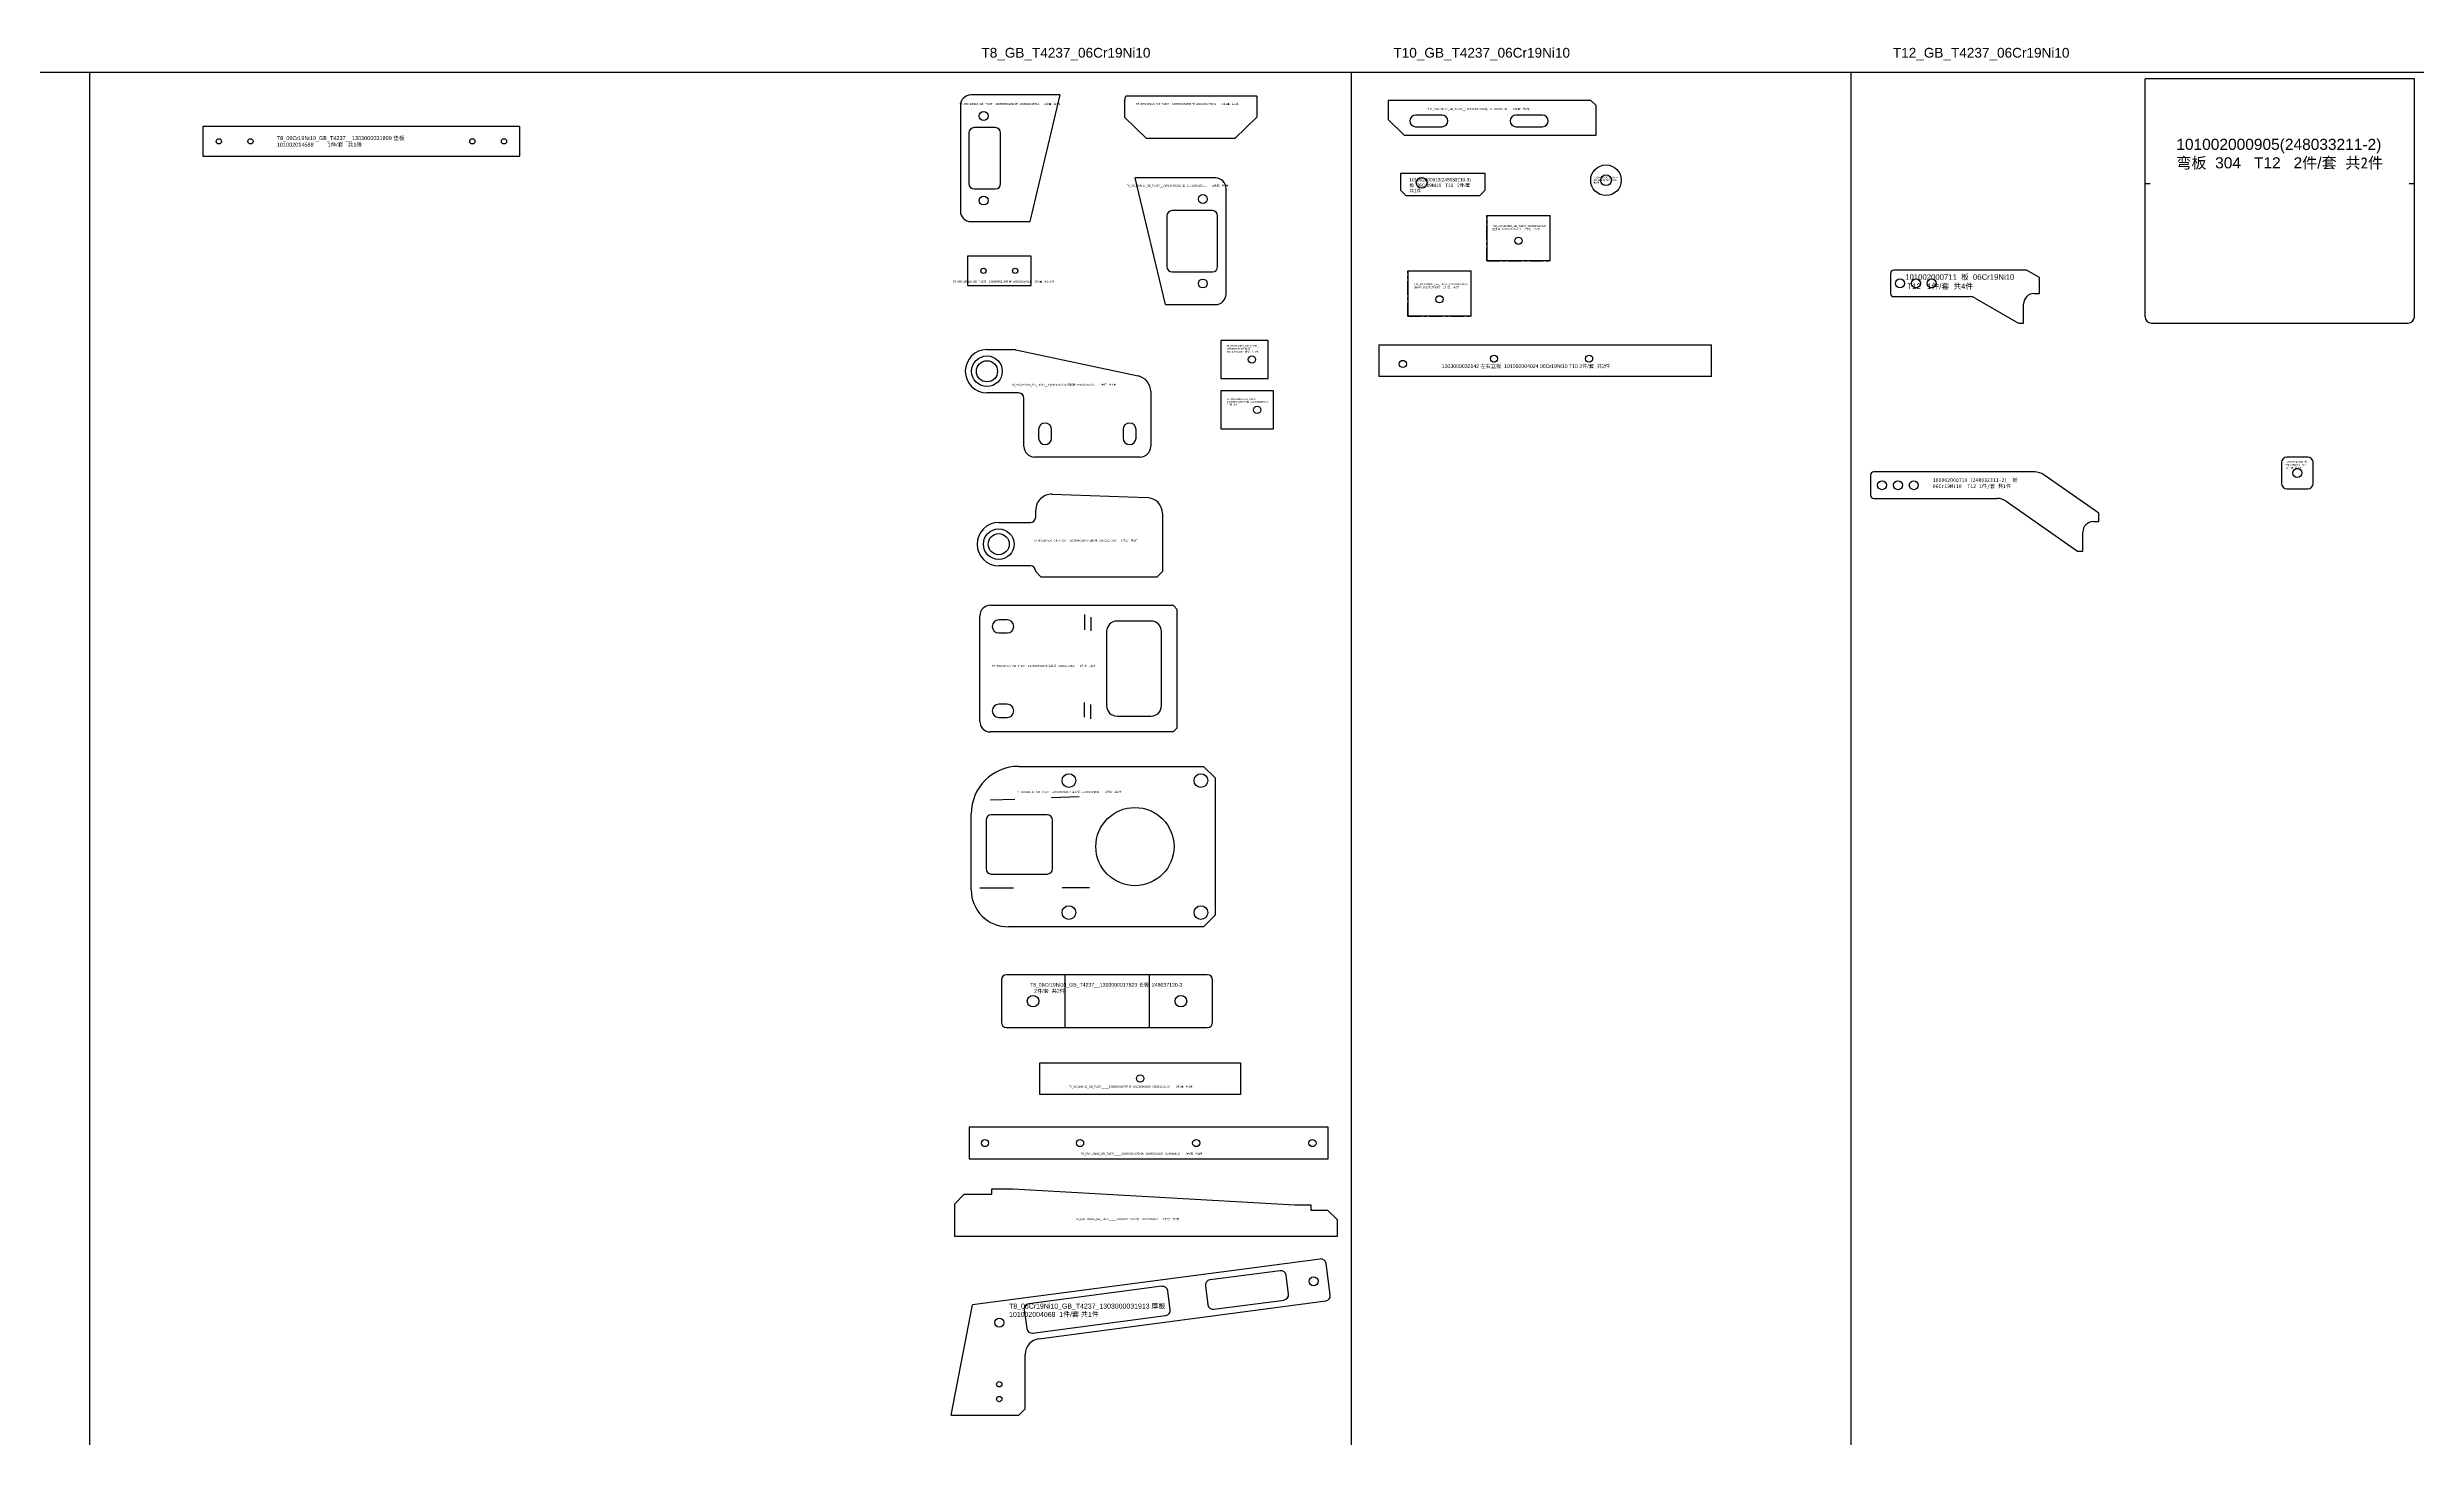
# Model space of a CAD drawing. Extents: x -15495 to 21573, y -5484 to 3275.
# Drawn here: x 12521 to 14764, y 1297 to 2613 of the extents above; entities that cross this region are included whole.
import ezdxf

# ---------------------------------------------------------------- set-up
doc = ezdxf.new("R2010")
doc.units = 0
doc.header["$MEASUREMENT"] = 0
doc.linetypes.add('CENTERX2', pattern=[20.32, 12.7, -2.54, 2.54, -2.54])
doc.layers.get('0').update_dxf_attribs({"linetype": 'CONTINUOUS'})
doc.layers.add('标注层', color=1, linetype='CONTINUOUS')
doc.layers.add('粗实线', color=7, linetype='CONTINUOUS')
doc.styles.get("Standard").update_dxf_attribs({"font": 'arial.ttf'})
doc.styles.add('文字', font='')
doc.styles.get('文字').set_extended_font_data('宋体')

# ---------------------------------------------------------------- blocks, each defined once
blk = doc.blocks.new('1303000031923_垫板_101002004')
at = {"color": 7, "linetype": 'CONTINUOUS'}
for p, q in [((22.5, 18), (-22.5, 18)), ((-22.5, 18), (-22.5, -18)), ((22.5, -18), (22.5, 18)), ((-22.5, -18), (22.5, -18))]:
    blk.add_line(p, q, dxfattribs=at)
blk.add_circle((7, -0.1), 3.4, dxfattribs=at)
at = {"color": 3, "insert": (-17.2, 13.6), "char_height": 1.68, "width": 34.712, "attachment_point": 1}
blk.add_mtext('T8_06Cr19Ni10_GB_T4237_\\P1303000031923 {\\fSimSun|b0|i0|c134|p2;垫板 }101002004066 1{\\fSimSun|b0|i0|c134|p2;件}/{\\fSimSun|b0|i0|c134|p2;套 共1件}', dxfattribs=at)
blk = doc.blocks.new('1303000031913_厚板_101002004')
at = {"color": 7, "linetype": 'CONTINUOUS'}
for p, q in [((961779.1, 1289525.2), (961450, 1289481.8)), ((961741.2, 1289514.2), (961674.8, 1289505.4)), ((961749.2, 1289492), (961746.8, 1289509.9)), ((961788.6, 1289491.2), (961784.7, 1289520.9)), ((961429.8, 1289377.5), (961450, 1289481.8)), ((961629.2, 1289499.4), (961503.3, 1289482.8)), ((961512.8, 1289449.7), (961784.3, 1289485.6)), ((961637.1, 1289477.2), (961634.8, 1289495.1)), ((961670.5, 1289499.8), (961672.8, 1289482)), ((961678.4, 1289477.7), (961744.9, 1289486.4)), ((961499, 1289477.2), (961501.3, 1289459.3)), ((961506.9, 1289455), (961632.8, 1289471.6)), ((961499.8, 1289383.5), (961499.8, 1289434.9)), ((961429.8, 1289377.5), (961493.8, 1289377.5)), ((961429.8, 1289377.5), (961493.8, 1289377.5)), ((961493.8, 1289377.5), (961499.8, 1289383.5))]:
    blk.add_line(p, q, dxfattribs=at)
for centre, radius in [((961772.8, 1289504.2), 4.25), ((961475.4, 1289465), 4.25), ((961475.3, 1289406.6), 2.5), ((961475.3, 1289392.6), 2.5)]:
    blk.add_circle(centre, radius, dxfattribs=at)
for centre, radius, start, end in [((961675.4, 1289500.5), 5, 97.5166, 187.5166), ((961741.9, 1289509.2), 5, 7.5166, 97.5166), ((961779.7, 1289520.3), 5, 7.5166, 97.5166), ((961503.9, 1289477.8), 5, 97.5166, 187.5166), ((961629.8, 1289494.4), 5, 7.5166, 97.5166), ((961677.8, 1289482.6), 5, 187.5166, 277.5166), ((961744.2, 1289491.4), 5, 277.5166, 7.5166), ((961783.7, 1289490.5), 5, 277.5166, 7.5166), ((961506.3, 1289460), 5, 187.5166, 277.5166), ((961632.2, 1289476.6), 5, 277.5166, 7.5166), ((961514.8, 1289434.9), 15, 97.5166, 180)]:
    blk.add_arc(centre, radius, start, end, dxfattribs=at)
at = {"color": 3, "insert": (961484.6, 1289483), "char_height": 4.704, "width": 154.784, "attachment_point": 1}
blk.add_mtext('T8_06Cr19Ni10_GB_T4237_1303000031913 {\\fSimSun|b0|i0|c134|p54;厚板 }101002004068  1{\\fSimSun|b0|i0|c134|p54;件}/{\\fSimSun|b0|i0|c134|p54;套} {\\fSimSun|b0|i0|c134|p54;共1件}', dxfattribs=at)
blk = doc.blocks.new('1303000031910_垫板_101002004')
at = {"color": 7, "linetype": 'CONTINUOUS'}
for p, q in [((-25, 18), (-25, -18)), ((25, 18), (-25, 18)), ((25, -18), (25, 18)), ((-25, -18), (25, -18))]:
    blk.add_line(p, q, dxfattribs=at)
blk.add_circle((9.5, 0), 3.4, dxfattribs=at)
at = {"color": 3, "insert": (-19.2, 11), "char_height": 1.575, "width": 40.323, "attachment_point": 1}
blk.add_mtext('T8_06Cr19Ni10_GB_T4237_\\P1303000031910 {\\fSimSun|b0|i0|c134|p2;垫板 }101002004062 1{\\fSimSun|b0|i0|c134|p2;件}/{\\fSimSun|b0|i0|c134|p2;套 共1件}', dxfattribs=at)
blk = doc.blocks.new('DWG合并20101002000913_248033')
at = {"color": 7, "linetype": 'CONTINUOUS'}
for p, q in [((17866.4, 2533.5), (17866.4, 2517.5)), ((17946.4, 2533.5), (17866.4, 2533.5)), ((17866.4, 2517.5), (17871.4, 2512.5)), ((17871.4, 2512.5), (17941.4, 2512.5)), ((17941.4, 2512.5), (17946.4, 2517.5)), ((17946.4, 2517.5), (17946.4, 2533.5))]:
    blk.add_line(p, q, dxfattribs=at)
blk.add_circle((17886.4, 2524.5), 5.1, dxfattribs=at)
at = {"color": 3, "insert": (17874.7, 2529.1), "char_height": 3.15, "width": 62.502, "attachment_point": 1}
blk.add_mtext('101002000913(248033210-3)    {\\fSimSun|b0|i0|c134|p54;板}  06Cr19Ni10   T10   2{\\fSimSun|b0|i0|c134|p54;件}/{\\fSimSun|b0|i0|c134|p54;套}  {\\fSimSun|b0|i0|c134|p54;共2件}', dxfattribs=at)
blk = doc.blocks.new('DWG合并49101002003390_螺纹块块_0')
at = {"color": 7, "linetype": 'CONTINUOUS'}
for radius in [14.5, 5.1]:
    blk.add_circle((52864.4, 18171), radius, dxfattribs=at)
at = {"color": 3, "insert": (52852.5, 18174.3), "char_height": 1.47, "width": 23.761, "attachment_point": 1}
blk.add_mtext('101002003390  {\\fSimSun|b0|i0|c134|p54;螺纹块块}  06Cr19Ni10 T10  1{\\fSimSun|b0|i0|c134|p54;件}/{\\fSimSun|b0|i0|c134|p54;套}  {\\fSimSun|b0|i0|c134|p54;共2件}', dxfattribs=at)
blk = doc.blocks.new('DWG合并20101002000711_板_06CR')
at = {"color": 7, "linetype": 'CONTINUOUS'}
for p, q in [((51626.7, 2117.7), (51626.7, 2098.7)), ((51755.5, 2120.7), (51629.7, 2120.7)), ((51767.7, 2113.7), (51755.5, 2120.7)), ((51767.7, 2098.7), (51767.7, 2113.7)), ((51629.7, 2095.7), (51701.7, 2095.7)), ((51706.7, 2094.4), (51747.7, 2070.7)), ((51752.7, 2070.7), (51752.7, 2088.7)), ((51762.7, 2098.7), (51767.7, 2098.7)), ((51747.7, 2070.7), (51752.7, 2070.7))]:
    blk.add_line(p, q, dxfattribs=at)
for centre in [(51635.7, 2108.2), (51650.7, 2108.2), (51665.7, 2108.2)]:
    blk.add_circle(centre, 4.25, dxfattribs=at)
for centre, radius, start, end in [((51629.7, 2117.7), 3, 90, 180), ((51629.7, 2098.7), 3, 180, 270), ((51701.7, 2085.7), 10, 60, 90), ((51762.7, 2088.7), 10, 90, 180)]:
    blk.add_arc(centre, radius, start, end, dxfattribs=at)
at = {"color": 3, "insert": (51640.6, 2116.9), "char_height": 5.25, "width": 105.019, "attachment_point": 1}
blk.add_mtext('101002000711{\\fSimSun|b0|i0|c134|p54; 板 }06Cr19Ni10   T12   1{\\fSimSun|b0|i0|c134|p54;件}/{\\fSimSun|b0|i0|c134|p54;套}  {\\fSimSun|b0|i0|c134|p54;共4件}', dxfattribs=at)
blk = doc.blocks.new('DWG合并49101002000905_248033')
at = {"color": 7, "linetype": 'CONTINUOUS'}
for p, q in [((4316.6, 12015.6), (4061.6, 12015.6)), ((4061.6, 11790.2), (4061.6, 12015.6)), ((4316.6, 11790.2), (4316.6, 12015.6)), ((4067.6, 11784.2), (4310.6, 11784.2))]:
    blk.add_line(p, q, dxfattribs=at)
at = {"color": 6, "linetype": 'CENTERX2'}
for p, q in [((4061.6, 11916.4), (4066.6, 11916.4)), ((4311.6, 11916.4), (4316.6, 11916.4))]:
    blk.add_line(p, q, dxfattribs=at)
at = {"color": 7, "linetype": 'CONTINUOUS'}
for centre, start, end in [((4067.6, 11790.2), 180, 270), ((4310.6, 11790.2), 270, 0)]:
    blk.add_arc(centre, 6, start, end, dxfattribs=at)
at = {"color": 3, "insert": (4091.2, 11958.7), "char_height": 10.5, "width": 207.588, "attachment_point": 1}
blk.add_mtext('101002000905(248033211-2)    {\\fSimSun|b0|i0|c134|p2;弯板}  304   T12   2{\\fSimSun|b0|i0|c134|p2;件}/{\\fSimSun|b0|i0|c134|p2;套}  {\\fSimSun|b0|i0|c134|p2;共2件}', dxfattribs=at)
blk = doc.blocks.new('DWG合并134101002007368_板_06C')
at = {"color": 7, "linetype": 'CONTINUOUS'}
for p, q in [((32768.8, 7268.2), (32748.8, 7268.2)), ((32743.8, 7263.2), (32743.8, 7243.2)), ((32773.8, 7243.2), (32773.8, 7263.2)), ((32748.8, 7238.2), (32768.8, 7238.2))]:
    blk.add_line(p, q, dxfattribs=at)
blk.add_circle((32758.8, 7253.2), 4.25, dxfattribs=at)
for centre, start, end in [((32748.8, 7263.2), 90, 180), ((32768.8, 7263.2), 0, 90), ((32748.8, 7243.2), 180, 270), ((32768.8, 7243.2), 270, 0)]:
    blk.add_arc(centre, 5, start, end, dxfattribs=at)
at = {"layer": '标注层', "color": 3, "insert": (32747.7, 7264.7), "char_height": 1.75, "width": 18.781, "attachment_point": 1, "style": '文字'}
blk.add_mtext('101002007368 板  06Cr19Ni10 T12 1件/套 共1件', dxfattribs=at)
blk = doc.blocks.new('101002000719_248032311-2__')
at = {"color": 7, "linetype": 'CONTINUOUS'}
for p, q in [((32922.9, 7305.5), (32922.9, 7286.5)), ((33078.4, 7308.5), (32925.9, 7308.5)), ((33138.9, 7269.5), (33087, 7305.8)), ((32925.9, 7283.5), (33042.7, 7283.5)), ((33051.3, 7280.8), (33118.9, 7233.5)), ((33138.9, 7261.5), (33138.9, 7269.5)), ((33123.9, 7233.5), (33123.9, 7251.5)), ((33133.9, 7261.5), (33138.9, 7261.5)), ((33118.9, 7233.5), (33123.9, 7233.5))]:
    blk.add_line(p, q, dxfattribs=at)
for centre in [(32933.9, 7296), (32948.9, 7296), (32963.9, 7296)]:
    blk.add_circle(centre, 4.25, dxfattribs=at)
for centre, radius, start, end in [((32925.9, 7305.5), 3, 90, 180), ((33078.4, 7293.5), 15, 55, 90), ((32925.9, 7286.5), 3, 180, 270), ((33042.7, 7268.5), 15, 55, 90), ((33133.9, 7251.5), 10, 90, 180)]:
    blk.add_arc(centre, radius, start, end, dxfattribs=at)
at = {"layer": '标注层', "color": 3, "insert": (32981.8, 7302.6), "char_height": 3.5, "width": 77.626, "attachment_point": 1, "style": '文字'}
blk.add_mtext('101002000719（248032311-2） 板  06Cr19Ni10  T12 1件/套 共1件', dxfattribs=at)
blk = doc.blocks.new('1303000020267_连接块_10100200_v2')
at = {"color": 7, "linetype": 'CONTINUOUS'}
for p, q in [((7606.3, 1796.6), (7606.3, 1753.6)), ((7606.3, 1796.6), (7666.3, 1796.6)), ((7606.3, 1796.6), (7606.3, 1753.6)), ((7606.3, 1796.6), (7666.3, 1796.6)), ((7666.3, 1753.6), (7666.3, 1796.6)), ((7666.3, 1753.6), (7666.3, 1796.6)), ((7666.3, 1753.6), (7606.3, 1753.6)), ((7666.3, 1753.6), (7606.3, 1753.6))]:
    blk.add_line(p, q, dxfattribs=at)
at = {"color": 7, "linetype": 'CENTERX2'}
for p, q in [((7606.3, 1796.6), (7666.3, 1796.6)), ((7606.3, 1753.6), (7606.3, 1796.6)), ((7666.3, 1753.6), (7666.3, 1796.6)), ((7606.3, 1753.6), (7666.3, 1753.6))]:
    blk.add_line(p, q, dxfattribs=at)
at = {"color": 7, "linetype": 'CONTINUOUS'}
blk.add_circle((7636.3, 1772.6), 3.4, dxfattribs=at)
blk.add_circle((7636.3, 1772.6), 3.4, dxfattribs=at)
at = {"color": 3, "insert": (7611.4, 1787.4), "char_height": 1.76, "width": 51.855, "attachment_point": 1}
blk.add_mtext('T10_06Cr19Ni10_GB_T4237_1303000020267 {\\fSimSun|b0|i0|c134|p2;连接块 }101002003937-1    2{\\fSimSun|b0|i0|c134|p2;件}/{\\fSimSun|b0|i0|c134|p2;套}   {\\fSimSun|b0|i0|c134|p2;共}2{\\fSimSun|b0|i0|c134|p2;件}', dxfattribs=at)
blk = doc.blocks.new('1303000020274_连接块_10100200_v2')
at = {"color": 7, "linetype": 'CONTINUOUS'}
for p, q in [((7615.9, 1658), (7615.9, 1615)), ((7615.9, 1658), (7675.9, 1658)), ((7615.9, 1658), (7615.9, 1615)), ((7615.9, 1658), (7675.9, 1658)), ((7675.9, 1615), (7675.9, 1658)), ((7675.9, 1615), (7675.9, 1658)), ((7675.9, 1615), (7615.9, 1615)), ((7675.9, 1615), (7615.9, 1615))]:
    blk.add_line(p, q, dxfattribs=at)
at = {"color": 7, "linetype": 'CENTERX2'}
for p, q in [((7615.9, 1658), (7675.9, 1658)), ((7615.9, 1615), (7615.9, 1658)), ((7675.9, 1615), (7675.9, 1658)), ((7615.9, 1615), (7675.9, 1615))]:
    blk.add_line(p, q, dxfattribs=at)
at = {"color": 7, "linetype": 'CONTINUOUS'}
blk.add_circle((7645.9, 1631), 3.4, dxfattribs=at)
blk.add_circle((7645.9, 1631), 3.4, dxfattribs=at)
at = {"color": 3, "insert": (7621.6, 1646.2), "char_height": 1.76, "width": 51.407, "attachment_point": 1}
blk.add_mtext('T10_06Cr19Ni10_GB_T4237_1303000020274 {\\fSimSun|b0|i0|c134|p2;连接块 }101002003937    2{\\fSimSun|b0|i0|c134|p2;件}/{\\fSimSun|b0|i0|c134|p2;套}   {\\fSimSun|b0|i0|c134|p2;共}2{\\fSimSun|b0|i0|c134|p2;件}', dxfattribs=at)
blk = doc.blocks.new('1303000032142_左右立板_1010020')
at = {"color": 7, "linetype": 'CONTINUOUS'}
for p, q in [((-157.5, 15), (-157.5, -15)), ((-157.5, 15), (157.5, 15)), ((157.5, -15), (157.5, 15)), ((157.5, -15), (-157.5, -15))]:
    blk.add_line(p, q, dxfattribs=at)
for centre in [(-134.8, -3), (-48.5, 2), (41.5, 2)]:
    blk.add_circle(centre, 3.4, dxfattribs=at)
at = {"color": 3, "insert": (-98, -3.3), "char_height": 3.5, "width": 186.758, "attachment_point": 1}
blk.add_mtext('1303000032142 {\\fSimSun|b0|i0|c134|p2;左右立板 }101002004024 06Cr19Ni10 T10 2{\\fSimSun|b0|i0|c134|p2;件}/{\\fSimSun|b0|i0|c134|p2;套 共}2{\\fSimSun|b0|i0|c134|p2;件}', dxfattribs=at)

msp = doc.modelspace()

# ---------------------------------------------------------------- linework, layer by layer
at = {"color": 1}
for p, q in [((-15495.45919, 2589.60046), (21572.91335, 2589.60046)), ((12560.83659, 2589.60046), (12560.83659, 12.09801)), ((13755.18939, 2589.60046), (13755.18939, 12.09801)), ((14228.01641, 2589.60046), (14228.01641, 12.09801))]:
    msp.add_line(p, q, dxfattribs=at)
at = {"color": 7, "linetype": 'CONTINUOUS'}
for p, q in [((13982.13203, 2563.01049), (13790.13203, 2563.01049)), ((13790.13203, 2563.01049), (13790.13203, 2545.01049)), ((13987.13203, 2558.01049), (13982.13203, 2563.01049)), ((13987.13203, 2530.01049), (13987.13203, 2558.01049)), ((13790.13203, 2545.01049), (13805.13203, 2530.01049)), ((13841.13203, 2549.01049), (13816.13203, 2549.01049)), ((13816.13203, 2538.01049), (13841.13203, 2538.01049)), ((13936.13203, 2549.01049), (13911.13203, 2549.01049)), ((13911.13203, 2538.01049), (13936.13203, 2538.01049)), ((13805.13203, 2530.01049), (13987.13203, 2530.01049)), ((13460.33269, 1651.70729), (13650.33269, 1651.70729)), ((13460.33269, 1621.70729), (13460.33269, 1651.70729)), ((13650.33269, 1651.70729), (13650.33269, 1621.70729)), ((13650.33269, 1621.70729), (13460.33269, 1621.70729)), ((13733.43664, 1590.63328), (13393.43664, 1590.63328)), ((13393.43664, 1590.63328), (13393.43664, 1560.63328)), ((13733.43664, 1560.63328), (13733.43664, 1590.63328)), ((13393.43664, 1560.63328), (13733.43664, 1560.63328)), ((13388.82119, 1527.20051), (13379.82119, 1518.20051)), ((13388.82119, 1527.20051), (13414.82119, 1527.20051)), ((13414.82119, 1527.20051), (13414.82119, 1532.20051)), ((13414.82119, 1532.20051), (13434.82119, 1532.20051)), ((13434.82119, 1532.20051), (13701.82119, 1517.20051)), ((13379.82119, 1487.20051), (13379.82119, 1518.20051)), ((13701.82119, 1517.20051), (13716.82119, 1517.20051)), ((13716.82119, 1517.20051), (13716.82119, 1512.20051)), ((13716.82119, 1512.20051), (13732.82119, 1512.20051)), ((13741.82119, 1503.20051), (13732.82119, 1512.20051)), ((13741.82119, 1503.20051), (13741.82119, 1487.20051)), ((13741.82119, 1487.20051), (13379.82119, 1487.20051))]:
    msp.add_line(p, q, dxfattribs=at)
at = {"color": 6, "linetype": 'CONTINUOUS'}
for p, q in [((13483.91862, 1734.98288), (13483.91862, 1684.98288)), ((13563.91862, 1734.98288), (13563.91862, 1684.98288))]:
    msp.add_line(p, q, dxfattribs=at)
for centre in [(13410.31032, 2306.46107), (13421.44833, 2142.71185)]:
    msp.add_circle(centre, 10)
at = {"color": 7, "linetype": 'CONTINUOUS'}
for centre in [(13555.33269, 1636.70729), (13408.43664, 1575.63328), (13498.43664, 1575.63328), (13608.43664, 1575.63328), (13718.43664, 1575.63328)]:
    msp.add_circle(centre, 3.4, dxfattribs=at)
for centre, start, end in [((13816.13203, 2543.51049), 90, 270), ((13841.13203, 2543.51049), 270, 90), ((13911.13203, 2543.51049), 90, 270), ((13936.13203, 2543.51049), 270, 90)]:
    msp.add_arc(centre, 5.5, start, end, dxfattribs=at)
at = {"layer": '粗实线', "linetype": 'CONTINUOUS'}
for p, q in [((13385.18714, 2558.1675), (13385.18714, 2458.1675)), ((13479.29817, 2568.1675), (13395.18714, 2568.1675)), ((13479.29817, 2568.1675), (13450.88714, 2448.1675)), ((13540.57867, 2562.10139), (13541.76246, 2567.10139)), ((13540.57867, 2562.10139), (13540.57867, 2547.10139)), ((13665.79016, 2567.10139), (13541.76246, 2567.10139)), ((13665.79016, 2567.10139), (13665.79016, 2547.10139)), ((12968.10803, 2538.19109), (12668.10803, 2538.19109)), ((12668.10803, 2538.19109), (12668.10803, 2510.19109)), ((12968.10803, 2510.19109), (12968.10803, 2538.19109)), ((13418.18714, 2537.1675), (13398.18714, 2537.1675)), ((13540.57867, 2547.10139), (13561.13157, 2527.10139)), ((13645.23725, 2527.10139), (13665.79016, 2547.10139)), ((13393.18714, 2532.1675), (13393.18714, 2484.1675)), ((13423.18714, 2484.1675), (13423.18714, 2532.1675)), ((13561.13157, 2527.10139), (13645.23725, 2527.10139)), ((12668.10803, 2510.19109), (12968.10803, 2510.19109)), ((13398.18714, 2479.1675), (13418.18714, 2479.1675)), ((13579.16965, 2369.57481), (13550.75862, 2489.57481)), ((13626.65862, 2489.57481), (13550.75862, 2489.57481)), ((13636.65862, 2379.57481), (13636.65862, 2479.57481)), ((13395.18714, 2448.1675), (13450.88714, 2448.1675)), ((13580.65862, 2453.57481), (13580.65862, 2405.57481)), ((13623.65862, 2458.57481), (13585.65862, 2458.57481)), ((13628.65862, 2405.57481), (13628.65862, 2453.57481)), ((13452.02704, 2415.5926), (13392.02704, 2415.5926)), ((13392.02704, 2415.5926), (13392.02704, 2387.5926)), ((13452.02704, 2387.5926), (13452.02704, 2415.5926)), ((13585.65862, 2400.57481), (13623.65862, 2400.57481)), ((13392.02704, 2387.5926), (13452.02704, 2387.5926)), ((13579.16965, 2369.57481), (13626.65862, 2369.57481)), ((13410.31032, 2326.96107), (13434.35643, 2326.96107)), ((13437.47511, 2326.63328), (13553.429, 2301.98652)), ((13440.31032, 2285.96107), (13410.31032, 2285.96107)), ((13445.31032, 2235.24514), (13445.31032, 2280.96107)), ((13565.31032, 2287.31431), (13565.31032, 2235.24514)), ((13459.11032, 2251.24514), (13459.11032, 2243.24514)), ((13471.51032, 2243.24514), (13471.51032, 2251.24514)), ((13539.11032, 2251.24514), (13539.11032, 2243.24514)), ((13551.51032, 2243.24514), (13551.51032, 2251.24514)), ((13555.31032, 2225.24514), (13455.31032, 2225.24514)), ((13471.97182, 2189.96976), (13561.97182, 2186.82689)), ((13421.44833, 2163.21185), (13451.44833, 2163.21185)), ((13456.44833, 2168.21185), (13456.44833, 2174.9789)), ((13576.44833, 2171.83603), (13576.44833, 2116.71185)), ((13451.44833, 2122.21185), (13421.44833, 2122.21185)), ((13456.44833, 2116.71185), (13456.44833, 2117.21185)), ((13456.44833, 2116.71185), (13461.44833, 2111.71185)), ((13461.44833, 2111.71185), (13571.44833, 2111.71185)), ((13571.44833, 2111.71185), (13576.44833, 2116.71185)), ((13403.52012, 1974.88289), (13403.52012, 2074.88289)), ((13413.52012, 2084.88289), (13586.52012, 2084.88289)), ((13429.52012, 2071.08289), (13421.52012, 2071.08289)), ((13565.52012, 2069.88289), (13533.52012, 2069.88289)), ((13590.52012, 2080.88289), (13586.52012, 2084.88289)), ((13590.52012, 1968.88289), (13590.52012, 2080.88289)), ((13421.52012, 2058.68289), (13429.52012, 2058.68289)), ((13523.52012, 2059.88289), (13523.52012, 1989.88289)), ((13575.52012, 1989.88289), (13575.52012, 2059.88289)), ((13429.52012, 1991.08289), (13421.52012, 1991.08289)), ((13421.52012, 1978.68289), (13429.52012, 1978.68289)), ((13533.52012, 1979.88289), (13565.52012, 1979.88289)), ((13586.52012, 1964.88289), (13413.52012, 1964.88289)), ((13586.52012, 1964.88289), (13590.52012, 1968.88289)), ((13440.392, 1932.34598), (13615.392, 1932.34598)), ((13615.392, 1932.34598), (13626.392, 1921.34598)), ((13626.392, 1921.34598), (13626.392, 1791.34598)), ((13395.392, 1815.34598), (13395.392, 1887.34598)), ((13467.392, 1886.34598), (13414.392, 1886.34598)), ((13409.392, 1881.34598), (13409.392, 1835.34598)), ((13472.392, 1835.34598), (13472.392, 1881.34598)), ((13414.392, 1830.34598), (13467.392, 1830.34598)), ((13615.392, 1780.34598), (13430.392, 1780.34598)), ((13626.392, 1791.34598), (13615.392, 1780.34598))]:
    msp.add_line(p, q, dxfattribs=at)
at = {"layer": '粗实线', "color": 6, "linetype": 'CONTINUOUS'}
for p, q in [((13502.52012, 2076.15688), (13502.52012, 2061.58949)), ((13502.52012, 2076.15688), (13502.52012, 2061.58949)), ((13508.52012, 2073.60453), (13508.52012, 2060.80663)), ((13508.52012, 2073.60453), (13508.52012, 2060.80663)), ((13502.52012, 1979.06282), (13502.52012, 1992.7574)), ((13502.52012, 1979.06282), (13502.52012, 1992.7574)), ((13508.52012, 1977.21066), (13508.52012, 1991.01628)), ((13508.52012, 1977.21066), (13508.52012, 1991.01628)), ((13413.59041, 1900.59099), (13436.66837, 1901.39689)), ((13497.50371, 1903.52131), (13471.45022, 1902.6115)), ((13403.54425, 1817.34598), (13435.39633, 1817.34598)), ((13507.35791, 1817.34598), (13481.44522, 1817.34598))]:
    msp.add_line(p, q, dxfattribs=at)
at = {"layer": '粗实线'}
for p, q in [((13423.91862, 1729.98288), (13423.91862, 1689.98288)), ((13618.91862, 1734.98288), (13428.91862, 1734.98288)), ((13623.91862, 1689.98288), (13623.91862, 1729.98288)), ((13428.91862, 1684.98288), (13618.91862, 1684.98288))]:
    msp.add_line(p, q, dxfattribs=at)
at = {"layer": '粗实线', "linetype": 'CONTINUOUS'}
for centre, radius in [((13407.18714, 2548.1675), 4.25), ((12683.10803, 2524.19109), 2.5), ((12713.10803, 2524.19109), 2.5), ((12923.10803, 2524.19109), 2.5), ((12953.10803, 2524.19109), 2.5), ((13407.18714, 2468.1675), 4.25), ((13614.65862, 2469.57481), 4.25), ((13407.02704, 2401.5926), 2.5), ((13437.02704, 2401.5926), 2.5), ((13614.65862, 2389.57481), 4.25), ((13487.892, 1918.84598), 6.5), ((13612.892, 1918.84598), 6.5), ((13550.392, 1856.34598), 37), ((13487.892, 1793.84598), 6.5), ((13612.892, 1793.84598), 6.5)]:
    msp.add_circle(centre, radius, dxfattribs=at)
at = {"layer": '粗实线', "color": 6, "linetype": 'CONTINUOUS'}
for centre in [(13410.31032, 2306.46107), (13421.44833, 2142.71185)]:
    msp.add_circle(centre, 14.5, dxfattribs=at)
at = {"layer": '粗实线'}
for centre in [(13453.91862, 1709.98288), (13593.91862, 1709.98288)]:
    msp.add_circle(centre, 5.5, dxfattribs=at)
at = {"layer": '粗实线', "linetype": 'CONTINUOUS'}
for centre, radius, start, end in [((13395.18714, 2558.1675), 10, 90, 180), ((13398.18714, 2532.1675), 5, 90, 180), ((13418.18714, 2532.1675), 5, 0, 90), ((13398.18714, 2484.1675), 5, 180, 270), ((13418.18714, 2484.1675), 5, 270, 0), ((13626.65862, 2479.57481), 10, 0, 90), ((13395.18714, 2458.1675), 10, 180, 270), ((13585.65862, 2453.57481), 5, 90, 180), ((13623.65862, 2453.57481), 5, 0, 90), ((13585.65862, 2405.57481), 5, 180, 270), ((13623.65862, 2405.57481), 5, 270, 0), ((13626.65862, 2379.57481), 10, 270, 0), ((13410.31032, 2306.46107), 20.5, 90, 270), ((13434.35643, 2311.96107), 15, 78, 90), ((13550.31032, 2287.31431), 15, 0, 78), ((13440.31032, 2280.96107), 5, 0, 90), ((13465.31032, 2251.24514), 6.2, 0, 180), ((13465.31032, 2243.24514), 6.2, 180, 0), ((13545.31032, 2251.24514), 6.2, 0, 180), ((13545.31032, 2243.24514), 6.2, 180, 0), ((13455.31032, 2235.24514), 10, 180, 270), ((13555.31032, 2235.24514), 10, 270, 0), ((13471.44833, 2174.9789), 15, 88, 180), ((13561.44833, 2171.83603), 15, 0, 88), ((13421.44833, 2142.71185), 20.5, 90, 270), ((13451.44833, 2168.21185), 5, 270, 0), ((13451.44833, 2117.21185), 5, 0, 90), ((13413.52012, 2074.88289), 10, 90, 180), ((13421.52012, 2064.88289), 6.2, 90, 270), ((13429.52012, 2064.88289), 6.2, 270, 90), ((13533.52012, 2059.88289), 10, 90, 180), ((13565.52012, 2059.88289), 10, 0, 90), ((13413.52012, 1974.88289), 10, 180, 270), ((13421.52012, 1984.88289), 6.2, 90, 270), ((13429.52012, 1984.88289), 6.2, 270, 90), ((13533.52012, 1989.88289), 10, 180, 270), ((13565.52012, 1989.88289), 10, 270, 0), ((13440.392, 1887.34598), 45, 90, 180), ((13414.392, 1881.34598), 5, 90, 180), ((13467.392, 1881.34598), 5, 0, 90), ((13414.392, 1835.34598), 5, 180, 270), ((13467.392, 1835.34598), 5, 270, 0), ((13430.392, 1815.34598), 35, 180, 270)]:
    msp.add_arc(centre, radius, start, end, dxfattribs=at)
at = {"layer": '粗实线'}
for centre, start, end in [((13428.91862, 1729.98288), 90, 180), ((13618.91862, 1729.98288), 0, 90), ((13428.91862, 1689.98288), 180, 270), ((13618.91862, 1689.98288), 270, 0)]:
    msp.add_arc(centre, 5, start, end, dxfattribs=at)

# ---------------------------------------------------------------- block references
for name, p in [('DWG合并49101002000905_248033', (10445.04953, -9432.09153)), ('DWG合并20101002000913_248033', (-4064.57959, -39.64303)), ('DWG合并49101002003390_螺纹块块_0', (-38868.07682, -15683.66583)), ('DWG合并20101002000711_板_06CR', (-37360.99459, 281.44369)), ('1303000031923_垫板_101002004', (13654.12458, 2317.69973)), ('1303000032142_左右立板_1010020', (13938.81275, 2316.37837)), ('1303000031910_垫板_101002004', (13656.62458, 2269.92687)), ('DWG合并134101002007368_板_06C', (-18108.00494, -5043.06425))]:
    msp.add_blockref(name, p)
at = {"color": 1}
for name, p in [('1303000020267_连接块_10100200_v2', (6277.22662, 657.44578)), ('1303000020274_连接块_10100200_v2', (6192.78261, 743.63432)), ('101002000719_248032311-2__', (-18676.15631, -5097.40335)), ('1303000031913_厚板_101002004', (-948053.34178, -1288059.43631))]:
    msp.add_blockref(name, p, dxfattribs=at)

# ---------------------------------------------------------------- texts
at = {"color": 1, "char_height": 9.2, "width": 161.3719509, "attachment_point": 1}
for s, insert in [('T8_GB_T4237_06Cr19Ni10', (13405.05417, 2612.696)), ('T10_GB_T4237_06Cr19Ni10', (13795.10137, 2612.696)), ('T12_GB_T4237_06Cr19Ni10', (14267.92839, 2612.696))]:
    msp.add_mtext(s, dxfattribs=dict(at, insert=insert))
at = {"char_height": 1.8, "width": 120.3204555, "attachment_point": 3}
for s, insert in [('{\\C2;\\c2092017;T8_06Cr19Ni10_GB_T4237__1303000031962 \\fSimSun|b0|i0|c134|p54;板 \\fArial|b0|i0|c0|p34;101002014590-1      1\\fSimSun|b0|i0|c134|p54;件\\fArial|b0|i0|c0|p34;/\\fSimSun|b0|i0|c134|p54;套\\fArial|b0|i0|c0|p34;   \\fSimSun|b0|i0|c134|p54;共\\fArial|b0|i0|c0|p34;1\\fSimSun|b0|i0|c134|p54;件}', (13479.88268, 2560.50448)), ('{\\C2;\\c2092017;T8_06Cr19Ni10_GB_T4237__1303000031963 \\fSimSun|b0|i0|c134|p54;板 \\fArial|b0|i0|c0|p34;101002014590-2        1\\fSimSun|b0|i0|c134|p54;件\\fArial|b0|i0|c0|p34;/\\fSimSun|b0|i0|c134|p54;套\\fArial|b0|i0|c0|p34;   \\fSimSun|b0|i0|c134|p54;共\\fArial|b0|i0|c0|p34;1\\fSimSun|b0|i0|c134|p54;件}', (13648.62431, 2560.50448)), ('{\\C2;\\c2092017;T10_06Cr19Ni10_GB_T4237__1303000012330 \\fSimSun|b0|i0|c134|p54;板 \\fArial|b0|i0|c0|p34;101002008139        8\\fSimSun|b0|i0|c134|p54;件\\fArial|b0|i0|c0|p34;/\\fSimSun|b0|i0|c134|p54;套\\fArial|b0|i0|c0|p34;   \\fSimSun|b0|i0|c134|p54;共\\fArial|b0|i0|c0|p34;8\\fSimSun|b0|i0|c134|p54;件}', (13923.88334, 2555.63669)), ('{\\C2;\\c2092017;T8_06Cr19Ni10_GB_T4237__1303000031964 \\fSimSun|b0|i0|c134|p54;板 \\fArial|b0|i0|c0|p34;101002014591-1       1\\fSimSun|b0|i0|c134|p54;件\\fArial|b0|i0|c0|p34;/\\fSimSun|b0|i0|c134|p54;套\\fArial|b0|i0|c0|p34;   \\fSimSun|b0|i0|c134|p54;共\\fArial|b0|i0|c0|p34;1\\fSimSun|b0|i0|c134|p54;件}', (13638.91027, 2483.04813)), ('{\\C2;\\c2092017;T8_06Cr19Ni10_GB_T4237__1303000031990 \\fSimSun|b0|i0|c134|p54;板 \\fArial|b0|i0|c0|p34;101002014611     2\\fSimSun|b0|i0|c134|p54;件\\fArial|b0|i0|c0|p34;/\\fSimSun|b0|i0|c134|p54;套\\fArial|b0|i0|c0|p34;   \\fSimSun|b0|i0|c134|p54;共\\fArial|b0|i0|c0|p34;2+2\\fSimSun|b0|i0|c134|p54;件}', (13473.81411, 2392.2601)), ('{\\C2;\\c2092017;T8_06Cr19Ni10_GB_T4237__1303000032066 \\fSimSun|b0|i0|c134|p54;连接板 \\fArial|b0|i0|c0|p34;101002014634      1\\fSimSun|b0|i0|c134|p54;件\\fArial|b0|i0|c0|p34;/\\fSimSun|b0|i0|c134|p54;套\\fArial|b0|i0|c0|p34;   \\fSimSun|b0|i0|c134|p54;共\\fArial|b0|i0|c0|p34;1\\fSimSun|b0|i0|c134|p54;件}', (13532.27909, 2294.56688)), ('{\\C2;\\c2092017;T8_06Cr19Ni10_GB_T4237__1303000032075 \\fSimSun|b0|i0|c134|p54;连接板 \\fArial|b0|i0|c0|p34;101002014636      1\\fSimSun|b0|i0|c134|p54;件\\fArial|b0|i0|c0|p34;/\\fSimSun|b0|i0|c134|p54;套\\fArial|b0|i0|c0|p34;   \\fSimSun|b0|i0|c134|p54;共\\fArial|b0|i0|c0|p34;1\\fSimSun|b0|i0|c134|p54;件}', (13552.871, 2147.0595)), ('{\\C2;\\c2092017;T8_06Cr19Ni10_GB_T4237__1303000032076 \\fSimSun|b0|i0|c134|p54;连接板 \\fArial|b0|i0|c0|p34;101002014637      1\\fSimSun|b0|i0|c134|p54;件\\fArial|b0|i0|c0|p34;/\\fSimSun|b0|i0|c134|p54;套\\fArial|b0|i0|c0|p34;   \\fSimSun|b0|i0|c134|p54;共\\fArial|b0|i0|c0|p34;1\\fSimSun|b0|i0|c134|p54;件}', (13513.75794, 2028.35002)), ('{\\C2;\\c2092017;T8_06Cr19Ni10_GB_T4237__1303000032077 \\fSimSun|b0|i0|c134|p54;连接板 \\fArial|b0|i0|c0|p34;101002014638        1\\fSimSun|b0|i0|c134|p54;件\\fArial|b0|i0|c0|p34;/\\fSimSun|b0|i0|c134|p54;套\\fArial|b0|i0|c0|p34;   \\fSimSun|b0|i0|c134|p54;共\\fArial|b0|i0|c0|p34;1\\fSimSun|b0|i0|c134|p54;件}', (13537.61146, 1909.04089)), ('{\\C2;\\c2092017;T8_06Cr19Ni10_GB_T4237_____1303000016757 \\fSimSun|b0|i0|c134|p54;板 \\fArial|b0|i0|c0|p34;101002000266\\fSimSun|b0|i0|c134|p54;（\\fArial|b0|i0|c0|p34;248010411-2\\fSimSun|b0|i0|c134|p54;）\\fArial|b0|i0|c0|p34;      3\\fSimSun|b0|i0|c134|p54;件\\fArial|b0|i0|c0|p34;/\\fSimSun|b0|i0|c134|p54;套\\fArial|b0|i0|c0|p34;   \\fSimSun|b0|i0|c134|p54;共\\fArial|b0|i0|c0|p34;3\\fSimSun|b0|i0|c134|p54;件}', (13605.08476, 1629.90435)), ('{\\C2;\\c2092017;T8_06Cr19Ni10_GB_T4237_____1303000016756 \\fSimSun|b0|i0|c134|p54;板 \\fArial|b0|i0|c0|p34;101002000265\\fSimSun|b0|i0|c134|p54;（\\fArial|b0|i0|c0|p34;248010411\\fSimSun|b0|i0|c134|p54;）\\fArial|b0|i0|c0|p34;     2\\fSimSun|b0|i0|c134|p54;件\\fArial|b0|i0|c0|p34;/\\fSimSun|b0|i0|c134|p54;套\\fArial|b0|i0|c0|p34;   \\fSimSun|b0|i0|c134|p54;共\\fArial|b0|i0|c0|p34;2\\fSimSun|b0|i0|c134|p54;件}', (13613.91358, 1566.3896)), ('{\\C2;\\c2092017;T8_06Cr19Ni10_GB_T4237_____1303000012323 \\fSimSun|b0|i0|c134|p54;板 \\fArial|b0|i0|c0|p34;101002008150      3\\fSimSun|b0|i0|c134|p54;件\\fArial|b0|i0|c0|p34;/\\fSimSun|b0|i0|c134|p54;套\\fArial|b0|i0|c0|p34;   \\fSimSun|b0|i0|c134|p54;共\\fArial|b0|i0|c0|p34;3\\fSimSun|b0|i0|c134|p54;件}', (13592.29736, 1504.4747))]:
    msp.add_mtext(s, dxfattribs=dict(at, insert=insert))
at = {"color": 2, "insert": (12737.95568, 2529.13381), "char_height": 3.75, "width": 139.6446616, "attachment_point": 1}
msp.add_mtext('T8_06Cr19Ni10_GB_T4237__1303000031899 {\\fSimSun|b0|i0|c134|p34;垫板 }101002014588         1{\\fSimSun|b0|i0|c134|p34;件}/{\\fSimSun|b0|i0|c134|p34;套}   {\\fSimSun|b0|i0|c134|p34;共}1{\\fSimSun|b0|i0|c134|p34;件}', dxfattribs=at)
at = {"color": 3, "insert": (13450.88875, 1727.22735), "char_height": 3.5, "width": 144.0463415, "attachment_point": 1}
msp.add_mtext('T8_06Cr19Ni10_GB_T4237__1303000017823 {\\fSimSun|b0|i0|c134|p34;长板 }248037120-3    2{\\fSimSun|b0|i0|c134|p34;件}/{\\fSimSun|b0|i0|c134|p34;套}  {\\fSimSun|b0|i0|c134|p34;共}2{\\fSimSun|b0|i0|c134|p34;件}', dxfattribs=at)

doc.saveas('drawing.dxf')
